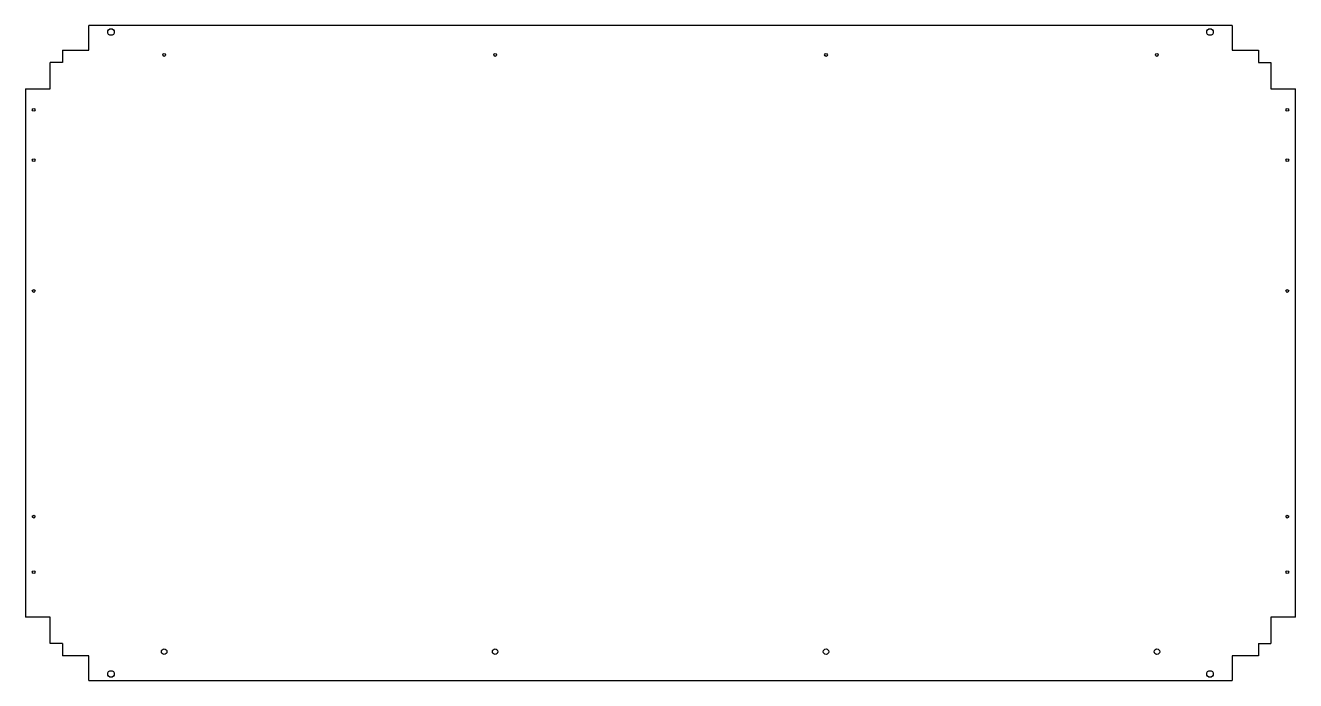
# Model space of a CAD drawing. Header units: millimetres. Extents: x 0 to 1152, y 0 to 594.
import ezdxf

# ---------------------------------------------------------------- set-up
doc = ezdxf.new("R2010")
doc.units = ezdxf.units.MM

msp = doc.modelspace()

# ---------------------------------------------------------------- linework, layer by layer
at = {"color": 7, "linetype": 'Continuous', "lineweight": 25}
for p, q in [((57.6, 571.6), (57.6, 594)), ((1093.9, 594), (57.6, 594)), ((1093.9, 594), (1093.9, 571.6)), ((33.5, 571.6), (57.6, 571.6)), ((33.5, 571.6), (33.5, 560.5)), ((1093.9, 571.6), (1118, 571.6)), ((1118, 571.6), (1118, 560.5)), ((22.4, 536.4), (22.4, 560.5)), ((33.5, 560.5), (22.4, 560.5)), ((1118, 560.5), (1129.1, 560.5)), ((1129.1, 560.5), (1129.1, 536.4)), ((0, 536.4), (0, 57.6)), ((0, 536.4), (22.4, 536.4)), ((1129.1, 536.4), (1151.5, 536.4)), ((1151.5, 57.6), (1151.5, 536.4)), ((22.4, 57.6), (0, 57.6)), ((22.4, 33.5), (22.4, 57.6)), ((1151.5, 57.6), (1129.1, 57.6)), ((1129.1, 57.6), (1129.1, 33.5)), ((33.5, 33.5), (22.4, 33.5)), ((33.5, 33.5), (33.5, 22.4)), ((1118, 33.5), (1129.1, 33.5)), ((1118, 33.5), (1118, 22.4)), ((57.6, 22.4), (33.5, 22.4)), ((57.6, 0), (57.6, 22.4)), ((1118, 22.4), (1093.9, 22.4)), ((1093.9, 22.4), (1093.9, 0)), ((57.6, 0), (1093.9, 0))]:
    msp.add_line(p, q, dxfattribs=at)
for centre, radius in [((77.6, 588), 3), ((1073.9, 588), 3), ((125.8, 567.2), 1.25), ((425.8, 567.2), 1.25), ((725.8, 567.2), 1.25), ((1025.8, 567.2), 1.25), ((7.5, 517.4), 1.25), ((1144, 517.4), 1.25), ((7.5, 471.8), 1.25), ((1144, 471.8), 1.25), ((7.5, 353.2), 1.25), ((1144, 353.2), 1.25), ((7.5, 148.6), 1.25), ((1144, 148.6), 1.25), ((7.5, 98.4), 1.25), ((1144, 98.4), 1.25), ((125.8, 26.2), 2.5), ((425.8, 26.2), 2.5), ((725.8, 26.2), 2.5), ((1025.8, 26.2), 2.5), ((77.6, 6), 3), ((1073.9, 6), 3)]:
    msp.add_circle(centre, radius, dxfattribs=at)

doc.saveas('drawing.dxf')
